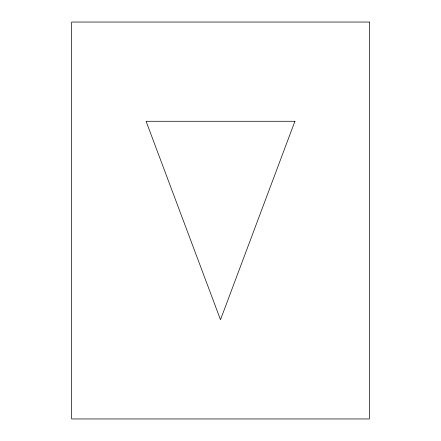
<?xml version="1.0" encoding="UTF-8"?>
<svg xmlns="http://www.w3.org/2000/svg" width="441" height="441" viewBox="0 0 441 441"><rect width="100%" height="100%" fill="white"/><g stroke="black" fill="none" stroke-linecap="round" stroke-linejoin="round"><path stroke-width="0.66" d="M294.919 121.275L220.5 319.725L146.081 121.275L294.919 121.275M369.338 22.05L71.663 22.05L71.663 418.95L369.338 418.95L369.338 22.05"/></g></svg>
